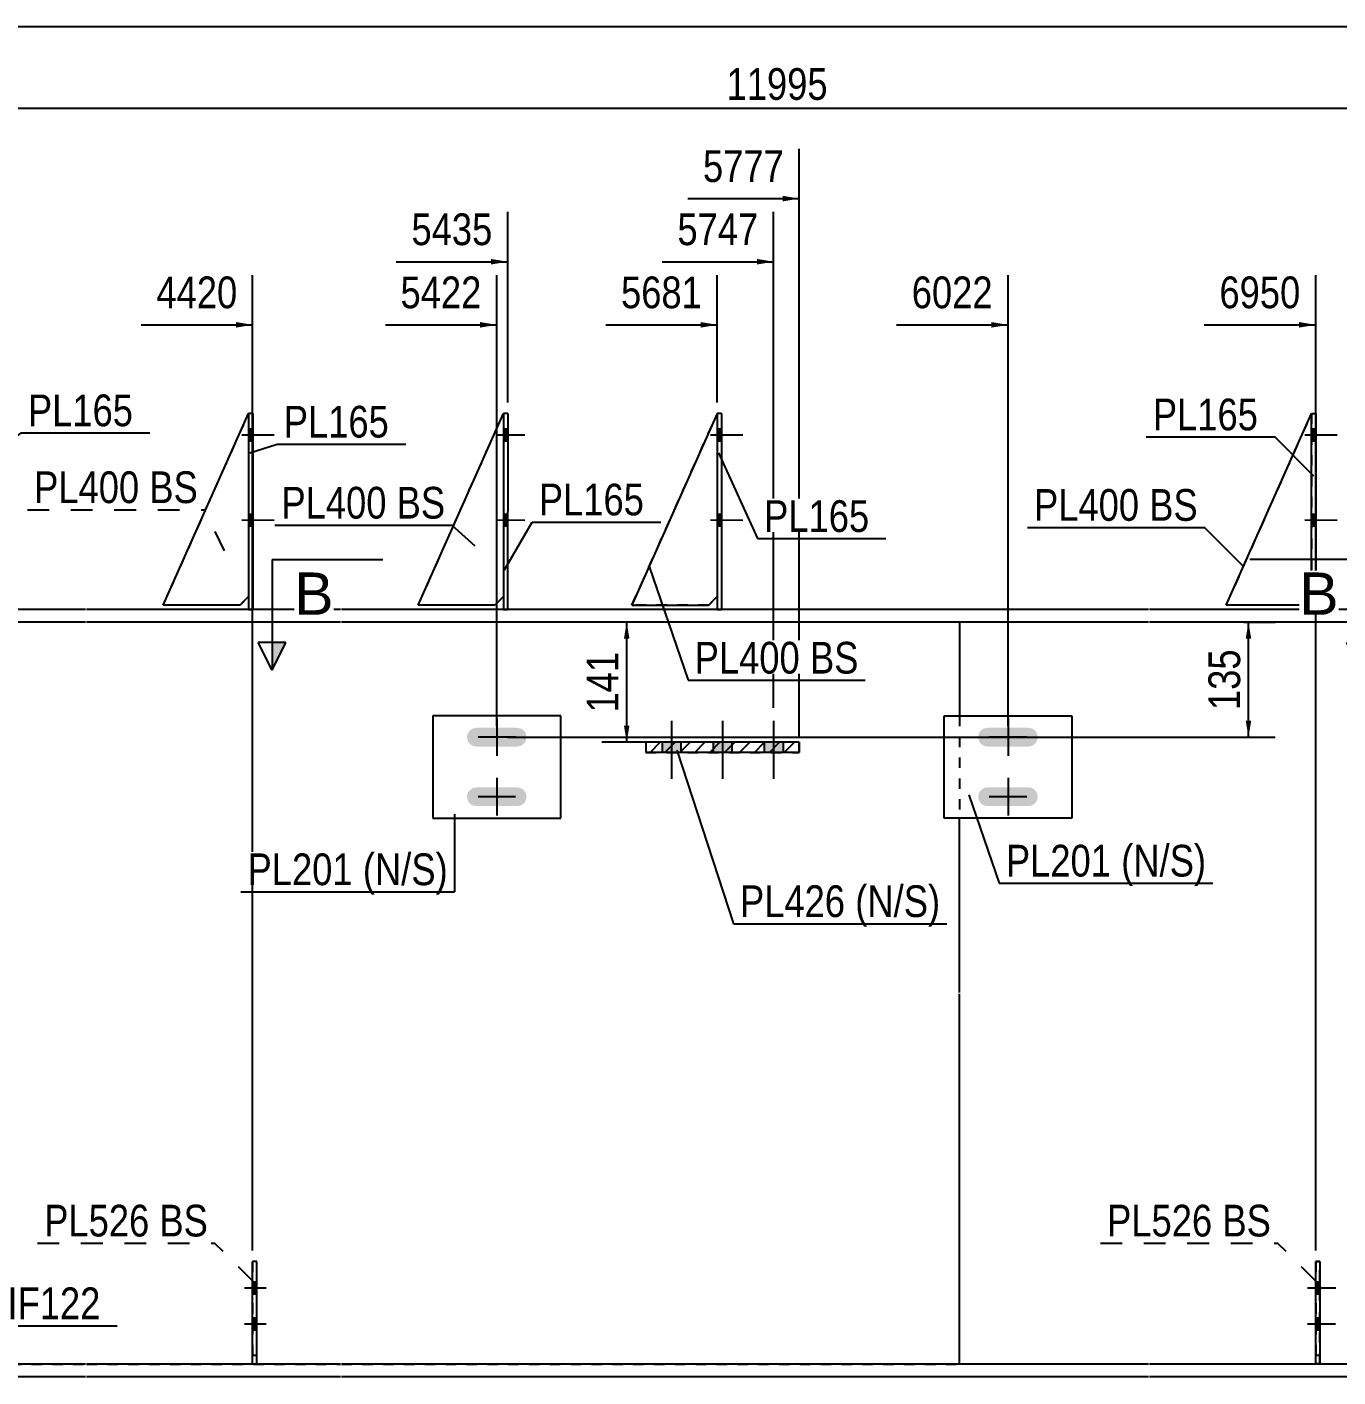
# Model space of a CAD drawing. Header units: millimetres. Extents: x 2 to 405, y 5 to 282.
# Drawn here: x 132.4 to 250.7, y 160.1 to 282 of the extents above; entities that cross this region are included whole.
import ezdxf

# ---------------------------------------------------------------- set-up
doc = ezdxf.new("R2010")
doc.units = ezdxf.units.MM
doc.linetypes.add('DXK_LINE_DOT1', pattern=[1.8814, 0.9407, -0.9407])
doc.linetypes.add('DXK_LINE_DOT2', pattern=[3.9198, 1.9599, -1.9599])
doc.styles.add('Arial', font='ARIAL.TTF', dxfattribs={"height": 0.2})
doc.styles.add('Arial Narrow', font='ARIALN.TTF', dxfattribs={"height": 0.2})

# ---------------------------------------------------------------- blocks, each defined once
blk = doc.blocks.new('Unknown-623472925-1210')
at = {"color": 5, "linetype": 'Continuous'}
blk.add_line((405, 282), (5, 282), dxfattribs=at)
blk = doc.blocks.new('Part-623472925-1755 - 1485')
at = {"color": 2, "linetype": 'Continuous'}
for p, q in [((144.68, 229.78), (152.38, 247.09)), ((152.38, 230.55), (151.61, 229.78)), ((151.61, 229.78), (144.68, 229.78))]:
    blk.add_line(p, q, dxfattribs=at)
at = {"color": 7, "linetype": 'DXK_LINE_DOT1'}
blk.add_line((152.38, 247.09), (152.38, 230.55), dxfattribs=at)
blk = doc.blocks.new('Part-623472925-1775 - 1485')
at = {"color": 2, "linetype": 'Continuous'}
for p, q in [((248.35, 229.4), (248.36, 247.09)), ((248.36, 247.09), (248.74, 247.09)), ((248.74, 247.09), (248.74, 229.4))]:
    blk.add_line(p, q, dxfattribs=at)
at = {"color": 7, "linetype": 'DXK_LINE_DOT1'}
blk.add_line((248.74, 229.4), (248.35, 229.4), dxfattribs=at)
blk = doc.blocks.new('Part-623472925-1514 - 1485')
at = {"color": 2, "linetype": 'Continuous'}
for p, q in [((137.66, 229.4), (117.56, 229.4)), ((117.56, 228.24), (117.56, 229.4)), ((160.67, 229.4), (137.76, 229.4)), ((233.64, 229.4), (160.77, 229.4)), ((256.65, 229.4), (233.74, 229.4)), ((279.48, 229.4), (256.75, 229.4)), ((286.51, 229.4), (279.58, 229.4)), ((286.51, 229.4), (286.51, 228.24)), ((137.66, 228.24), (117.56, 228.24)), ((160.67, 228.24), (137.76, 228.24)), ((233.64, 228.24), (160.77, 228.24)), ((256.65, 228.24), (233.74, 228.24)), ((279.48, 228.24), (256.75, 228.24)), ((286.51, 228.24), (279.58, 228.24))]:
    blk.add_line(p, q, dxfattribs=at)
blk = doc.blocks.new('Bolt-623472925-1618 - 1485')
at = {"linetype": 'Continuous'}
for points in [[(153.13, 167.57), (153.13, 168.65), (152.75, 168.65), (152.75, 167.57)], [(153.13, 164.34), (153.13, 165.41), (152.75, 165.41), (152.75, 164.34)]]:
    blk.add_hatch(color=3, dxfattribs=at).paths.add_polyline_path(points)
at = {"color": 3, "linetype": 'Continuous'}
for p, q in [((152.75, 168.65), (153.13, 168.65)), ((152.13, 168.11), (153.13, 168.11)), ((152.75, 167.57), (153.13, 167.57)), ((152.13, 164.87), (153.13, 164.87)), ((152.75, 165.41), (153.13, 165.41)), ((152.75, 164.34), (153.13, 164.34))]:
    blk.add_line(p, q, dxfattribs=at)
blk = doc.blocks.new('Part-623472925-1750 - 1485')
at = {"color": 2, "linetype": 'Continuous'}
for p, q in [((152.75, 161.26), (152.75, 170.49)), ((153.13, 170.49), (152.75, 170.49)), ((153.13, 161.26), (153.13, 170.49)), ((152.75, 161.26), (153.13, 161.26))]:
    blk.add_line(p, q, dxfattribs=at)
at = {"color": 7, "linetype": 'DXK_LINE_DOT1'}
blk.add_line((152.75, 162.03), (153.13, 162.03), dxfattribs=at)
blk = doc.blocks.new('Part-623472925-1558 - 1485')
at = {"color": 7, "linetype": 'DXK_LINE_DOT1'}
for p, q in [((62.39, 228.24), (43.93, 228.24)), ((43.93, 228.24), (43.93, 194.78)), ((85.22, 228.24), (62.49, 228.24)), ((108.23, 228.24), (85.32, 228.24)), ((137.66, 228.24), (108.33, 228.24)), ((160.67, 228.24), (137.76, 228.24)), ((216.56, 228.24), (160.77, 228.24)), ((216.56, 219.78), (216.56, 210.55)), ((43.93, 194.68), (43.93, 161.22)), ((43.93, 161.22), (62.39, 161.22)), ((62.49, 161.22), (85.22, 161.22)), ((85.32, 161.22), (108.23, 161.22)), ((108.33, 161.22), (137.66, 161.22)), ((137.76, 161.22), (160.67, 161.22)), ((160.77, 161.22), (216.56, 161.22))]:
    blk.add_line(p, q, dxfattribs=at)
at = {"color": 2, "linetype": 'Continuous'}
for p, q in [((216.56, 228.24), (216.56, 219.78)), ((216.56, 194.78), (216.56, 210.55)), ((216.56, 161.22), (216.56, 194.68))]:
    blk.add_line(p, q, dxfattribs=at)
blk = doc.blocks.new('Bolt-623472925-1612 - 1485')
at = {"linetype": 'Continuous'}
for points in [[(152.76, 244.63), (152.76, 245.71), (152.38, 245.71), (152.38, 244.63)], [(152.76, 244.63), (152.76, 245.71), (152.38, 245.71), (152.38, 244.63)], [(152.76, 244.63), (152.76, 245.71), (152.38, 245.71), (152.38, 244.63)], [(152.76, 236.94), (152.76, 238.01), (152.38, 238.01), (152.38, 236.94)], [(152.76, 236.94), (152.76, 238.01), (152.38, 238.01), (152.38, 236.94)], [(152.76, 236.94), (152.76, 238.01), (152.38, 238.01), (152.38, 236.94)]]:
    blk.add_hatch(color=3, dxfattribs=at).paths.add_polyline_path(points)
at = {"color": 3, "linetype": 'Continuous'}
for p, q in [((151.76, 245.17), (154.69, 245.17)), ((151.76, 245.17), (154.69, 245.17)), ((151.76, 245.17), (154.69, 245.17)), ((152.38, 245.71), (152.76, 245.71)), ((152.38, 245.71), (152.76, 245.71)), ((152.38, 245.71), (152.76, 245.71)), ((152.38, 244.63), (152.76, 244.63)), ((152.38, 244.63), (152.76, 244.63)), ((152.38, 244.63), (152.76, 244.63)), ((152.38, 238.01), (152.76, 238.01)), ((152.38, 238.01), (152.76, 238.01)), ((152.38, 238.01), (152.76, 238.01)), ((151.76, 237.48), (154.68, 237.47)), ((151.76, 237.48), (154.68, 237.47)), ((151.76, 237.48), (154.68, 237.47)), ((152.38, 236.94), (152.76, 236.94)), ((152.38, 236.94), (152.76, 236.94)), ((152.38, 236.94), (152.76, 236.94))]:
    blk.add_line(p, q, dxfattribs=at)
blk = doc.blocks.new('Part-623472925-9777 - 1485')
at = {"color": 2, "linetype": 'Continuous'}
for p, q in [((167.7, 229.78), (175.39, 247.09)), ((175.39, 230.55), (174.62, 229.78)), ((174.62, 229.78), (167.7, 229.78))]:
    blk.add_line(p, q, dxfattribs=at)
at = {"color": 7, "linetype": 'DXK_LINE_DOT1'}
blk.add_line((175.39, 247.09), (175.39, 230.55), dxfattribs=at)
blk = doc.blocks.new('Bolt-623472925-1623 - 1485')
at = {"linetype": 'Continuous'}
for points in [[(248.74, 244.63), (248.74, 245.71), (248.36, 245.71), (248.36, 244.63)], [(248.74, 244.63), (248.74, 245.71), (248.36, 245.71), (248.36, 244.63)], [(248.74, 244.63), (248.74, 245.71), (248.36, 245.71), (248.36, 244.63)], [(248.74, 236.94), (248.74, 238.01), (248.35, 238.01), (248.35, 236.94)], [(248.74, 236.94), (248.74, 238.01), (248.35, 238.01), (248.35, 236.94)], [(248.74, 236.94), (248.74, 238.01), (248.35, 238.01), (248.35, 236.94)]]:
    blk.add_hatch(color=3, dxfattribs=at).paths.add_polyline_path(points)
at = {"color": 3, "linetype": 'Continuous'}
for p, q in [((247.74, 245.17), (250.66, 245.17)), ((247.74, 245.17), (250.66, 245.17)), ((247.74, 245.17), (250.66, 245.17)), ((248.36, 245.71), (248.74, 245.71)), ((248.36, 245.71), (248.74, 245.71)), ((248.36, 245.71), (248.74, 245.71)), ((248.36, 244.63), (248.74, 244.63)), ((248.36, 244.63), (248.74, 244.63)), ((248.36, 244.63), (248.74, 244.63)), ((248.35, 238.01), (248.74, 238.01)), ((248.35, 238.01), (248.74, 238.01)), ((248.35, 238.01), (248.74, 238.01)), ((247.74, 237.48), (250.66, 237.47)), ((247.74, 237.48), (250.66, 237.47)), ((247.74, 237.48), (250.66, 237.47)), ((248.35, 236.94), (248.74, 236.94)), ((248.35, 236.94), (248.74, 236.94)), ((248.35, 236.94), (248.74, 236.94))]:
    blk.add_line(p, q, dxfattribs=at)
blk = doc.blocks.new('Bolt-623472925-1631 - 1485')
at = {"linetype": 'Continuous'}
for points in [[(172.35, 218.46), (172.16, 218.18), (172.1, 217.86), (172.16, 217.53), (172.35, 217.26), (172.62, 217.08), (172.95, 217.01), (176.64, 217.01), (176.96, 217.08), (177.24, 217.26), (177.42, 217.53), (177.48, 217.86), (177.42, 218.18), (177.24, 218.46), (176.96, 218.64), (176.64, 218.7), (172.95, 218.7), (172.62, 218.64)], [(172.35, 213.07), (172.16, 212.8), (172.1, 212.47), (172.16, 212.15), (172.35, 211.87), (172.62, 211.69), (172.95, 211.63), (176.64, 211.63), (176.96, 211.69), (177.24, 211.87), (177.42, 212.15), (177.48, 212.47), (177.42, 212.8), (177.24, 213.07), (176.96, 213.25), (176.64, 213.32), (172.95, 213.32), (172.62, 213.25)]]:
    blk.add_hatch(color=3, dxfattribs=at).paths.add_polyline_path(points)
at = {"color": 3, "linetype": 'Continuous'}
for p, q in [((174.79, 219.55), (174.79, 216.17)), ((176.48, 217.86), (173.1, 217.86)), ((174.79, 214.17), (174.79, 210.78)), ((176.48, 212.47), (173.1, 212.47))]:
    blk.add_line(p, q, dxfattribs=at)
blk = doc.blocks.new('Bolt-623472925-1632 - 1485')
at = {"linetype": 'Continuous'}
for points in [[(218.5, 218.46), (218.32, 218.18), (218.25, 217.86), (218.32, 217.53), (218.5, 217.26), (218.78, 217.08), (219.1, 217.01), (222.79, 217.01), (223.12, 217.08), (223.39, 217.26), (223.57, 217.53), (223.64, 217.86), (223.57, 218.18), (223.39, 218.46), (223.12, 218.64), (222.79, 218.7), (219.1, 218.7), (218.78, 218.64)], [(218.5, 213.07), (218.32, 212.8), (218.25, 212.47), (218.32, 212.15), (218.5, 211.87), (218.78, 211.69), (219.1, 211.63), (222.79, 211.63), (223.12, 211.69), (223.39, 211.87), (223.57, 212.15), (223.64, 212.47), (223.57, 212.8), (223.39, 213.07), (223.12, 213.26), (222.79, 213.32), (219.1, 213.32), (218.78, 213.26)]]:
    blk.add_hatch(color=3, dxfattribs=at).paths.add_polyline_path(points)
at = {"color": 3, "linetype": 'Continuous'}
for p, q in [((220.95, 219.55), (220.95, 216.17)), ((222.64, 217.86), (219.25, 217.86)), ((220.95, 214.17), (220.95, 210.78)), ((222.64, 212.47), (219.25, 212.47))]:
    blk.add_line(p, q, dxfattribs=at)
blk = doc.blocks.new('Part-623472925-1765 - 1485')
at = {"color": 2, "linetype": 'Continuous'}
for p, q in [((248.73, 161.26), (248.73, 170.49)), ((248.73, 170.49), (249.11, 170.49)), ((249.11, 170.49), (249.11, 161.26)), ((249.11, 161.26), (248.73, 161.26))]:
    blk.add_line(p, q, dxfattribs=at)
at = {"color": 7, "linetype": 'DXK_LINE_DOT1'}
blk.add_line((248.73, 162.03), (249.11, 162.03), dxfattribs=at)
blk = doc.blocks.new('Part-623472925-1822 - 1485')
at = {"color": 2, "linetype": 'Continuous'}
for p, q in [((180.56, 219.78), (169.02, 219.78)), ((169.02, 219.78), (169.02, 210.55)), ((180.56, 210.55), (180.56, 219.78)), ((169.02, 210.55), (180.56, 210.55))]:
    blk.add_line(p, q, dxfattribs=at)
blk = doc.blocks.new('Part-623472925-1637 - 1485')
at = {"color": 2, "linetype": 'Continuous'}
for p, q in [((216.56, 228.24), (216.56, 219.78)), ((216.56, 194.78), (216.56, 210.55)), ((216.56, 161.22), (216.56, 194.68))]:
    blk.add_line(p, q, dxfattribs=at)
at = {"color": 7, "linetype": 'DXK_LINE_DOT1'}
for p, q in [((233.64, 228.24), (216.56, 228.24)), ((256.65, 228.24), (233.74, 228.24)), ((279.48, 228.24), (256.75, 228.24)), ((293.43, 228.24), (279.58, 228.24)), ((316.44, 228.24), (293.53, 228.24)), ((339.27, 228.24), (316.54, 228.24)), ((356.3, 228.24), (339.37, 228.24)), ((356.3, 228.24), (356.3, 194.78)), ((356.3, 194.68), (356.3, 161.22)), ((233.64, 161.22), (216.56, 161.22)), ((256.65, 161.22), (233.74, 161.22)), ((279.48, 161.22), (256.75, 161.22)), ((293.43, 161.22), (279.58, 161.22)), ((316.44, 161.22), (293.53, 161.22)), ((339.27, 161.22), (316.54, 161.22)), ((356.3, 161.22), (339.37, 161.22))]:
    blk.add_line(p, q, dxfattribs=at)
blk = doc.blocks.new('Part-623472925-1703 - 1485')
at = {"color": 2, "linetype": 'Continuous'}
for p, q in [((152.38, 247.09), (152.37, 229.4)), ((152.76, 247.09), (152.38, 247.09)), ((152.76, 247.09), (152.76, 229.4))]:
    blk.add_line(p, q, dxfattribs=at)
at = {"color": 7, "linetype": 'DXK_LINE_DOT1'}
blk.add_line((152.37, 229.4), (152.76, 229.4), dxfattribs=at)
blk = doc.blocks.new('Part-623472925-1713 - 1485')
at = {"color": 2, "linetype": 'Continuous'}
for p, q in [((195.08, 247.09), (194.7, 247.09)), ((194.7, 247.09), (194.7, 229.4)), ((195.08, 247.09), (195.08, 229.4))]:
    blk.add_line(p, q, dxfattribs=at)
at = {"color": 7, "linetype": 'DXK_LINE_DOT1'}
blk.add_line((194.7, 229.4), (195.08, 229.4), dxfattribs=at)
blk = doc.blocks.new('Part-623472925-1770 - 1485')
at = {"color": 2, "linetype": 'Continuous'}
for p, q in [((240.66, 229.78), (248.36, 247.09)), ((248.35, 230.55), (247.58, 229.78)), ((247.58, 229.78), (240.66, 229.78))]:
    blk.add_line(p, q, dxfattribs=at)
at = {"color": 7, "linetype": 'DXK_LINE_DOT1'}
blk.add_line((248.36, 247.09), (248.35, 230.55), dxfattribs=at)
blk = doc.blocks.new('Part-623472925-1827 - 1485')
at = {"color": 2, "linetype": 'Continuous'}
for p, q in [((215.18, 210.55), (215.18, 219.78)), ((215.18, 219.78), (226.71, 219.78)), ((226.71, 219.78), (226.71, 210.55)), ((226.71, 210.55), (215.18, 210.55))]:
    blk.add_line(p, q, dxfattribs=at)
blk = doc.blocks.new('Part-623472925-8807 - 1485')
at = {"color": 7, "linetype": 'DXK_LINE_DOT1'}
for p, q in [((187, 229.78), (194.7, 247.09)), ((194.7, 230.55), (193.93, 229.78)), ((193.93, 229.78), (187, 229.78))]:
    blk.add_line(p, q, dxfattribs=at)
blk = doc.blocks.new('Part-623472925-1973 - 1485')
at = {"color": 2, "linetype": 'Continuous'}
for p, q in [((137.66, 161.22), (115.25, 161.22)), ((115.25, 161.22), (115.25, 160.07)), ((160.67, 161.22), (137.76, 161.22)), ((233.64, 161.22), (160.77, 161.22)), ((256.65, 161.22), (233.74, 161.22)), ((279.48, 161.22), (256.75, 161.22)), ((286.51, 161.22), (279.58, 161.22)), ((286.51, 161.22), (286.51, 160.07)), ((137.66, 160.07), (115.25, 160.07)), ((160.67, 160.07), (137.76, 160.07)), ((233.64, 160.07), (160.77, 160.07)), ((256.65, 160.07), (233.74, 160.07)), ((279.48, 160.07), (256.75, 160.07)), ((286.51, 160.07), (279.58, 160.07))]:
    blk.add_line(p, q, dxfattribs=at)
blk = doc.blocks.new('Part-623472925-5844 - 1485')
at = {"color": 2, "linetype": 'Continuous'}
for p, q in [((194.7, 247.09), (187, 229.78)), ((193.93, 229.78), (194.7, 230.55)), ((187, 229.78), (193.93, 229.78))]:
    blk.add_line(p, q, dxfattribs=at)
at = {"color": 7, "linetype": 'DXK_LINE_DOT1'}
blk.add_line((194.7, 247.09), (194.7, 230.55), dxfattribs=at)
blk = doc.blocks.new('Part-623472925-5845 - 1485')
at = {"color": 7, "linetype": 'DXK_LINE_DOT1'}
for p, q in [((248.73, 170.49), (248.73, 161.26)), ((249.11, 170.49), (248.73, 170.49)), ((249.11, 161.26), (249.11, 170.49)), ((248.73, 161.26), (249.11, 161.26))]:
    blk.add_line(p, q, dxfattribs=at)
blk = doc.blocks.new('Part-623472925-5854 - 1485')
at = {"color": 7, "linetype": 'DXK_LINE_DOT1'}
for p, q in [((152.75, 170.49), (152.75, 161.26)), ((153.13, 170.49), (152.75, 170.49)), ((153.13, 161.26), (153.13, 170.49)), ((152.75, 161.26), (153.13, 161.26))]:
    blk.add_line(p, q, dxfattribs=at)
blk = doc.blocks.new('Part-623472925-5865 - 1485')
at = {"color": 7, "linetype": 'DXK_LINE_DOT1'}
for p, q in [((144.68, 229.78), (152.38, 247.09)), ((152.38, 230.55), (151.61, 229.78)), ((151.61, 229.78), (144.68, 229.78))]:
    blk.add_line(p, q, dxfattribs=at)
blk = doc.blocks.new('Bolt-623472925-5878 - 1485')
at = {"linetype": 'Continuous'}
for points in [[(249.11, 167.57), (249.11, 168.65), (248.73, 168.65), (248.73, 167.57)], [(249.11, 164.34), (249.11, 165.41), (248.73, 165.41), (248.73, 164.34)]]:
    blk.add_hatch(color=3, dxfattribs=at).paths.add_polyline_path(points)
at = {"color": 3, "linetype": 'Continuous'}
for p, q in [((248.73, 168.65), (249.11, 168.65)), ((248, 168.11), (250.54, 168.11)), ((248.73, 167.57), (249.11, 167.57)), ((248, 164.87), (250.53, 164.87)), ((248.73, 165.41), (249.11, 165.41)), ((248.73, 164.34), (249.11, 164.34))]:
    blk.add_line(p, q, dxfattribs=at)
blk = doc.blocks.new('Bolt-623472925-5881 - 1485')
at = {"color": 3, "linetype": 'DXK_LINE_DOT2'}
for p, q in [((248.73, 168.65), (249.11, 168.65)), ((248, 168.11), (250.54, 168.11)), ((248.73, 167.57), (249.11, 167.57)), ((248, 164.87), (250.53, 164.87)), ((248.73, 165.41), (249.11, 165.41)), ((248.73, 164.34), (249.11, 164.34))]:
    blk.add_line(p, q, dxfattribs=at)
blk = doc.blocks.new('Bolt-623472925-5887 - 1485')
at = {"color": 3, "linetype": 'DXK_LINE_DOT2'}
for p, q in [((152.75, 168.65), (153.13, 168.65)), ((152.02, 168.11), (154.56, 168.11)), ((152.75, 167.57), (153.13, 167.57)), ((152.02, 164.87), (154.56, 164.87)), ((152.75, 165.41), (153.13, 165.41)), ((152.75, 164.34), (153.13, 164.34))]:
    blk.add_line(p, q, dxfattribs=at)
blk = doc.blocks.new('Part-623472925-8806 - 1485')
at = {"color": 7, "linetype": 'DXK_LINE_DOT1'}
for p, q in [((240.66, 229.78), (248.36, 247.09)), ((248.35, 230.55), (247.58, 229.78)), ((247.58, 229.78), (240.66, 229.78))]:
    blk.add_line(p, q, dxfattribs=at)
blk = doc.blocks.new('Bolt-623472925-8808 - 1485')
at = {"linetype": 'Continuous'}
for points in [[(195.08, 244.63), (195.08, 245.71), (194.7, 245.71), (194.7, 244.63)], [(195.08, 244.63), (195.08, 245.71), (194.7, 245.71), (194.7, 244.63)], [(195.08, 244.63), (195.08, 245.71), (194.7, 245.71), (194.7, 244.63)], [(195.08, 236.94), (195.08, 238.01), (194.7, 238.01), (194.7, 236.94)], [(195.08, 236.94), (195.08, 238.01), (194.7, 238.01), (194.7, 236.94)], [(195.08, 236.94), (195.08, 238.01), (194.7, 238.01), (194.7, 236.94)]]:
    blk.add_hatch(color=3, dxfattribs=at).paths.add_polyline_path(points)
at = {"color": 3, "linetype": 'Continuous'}
for p, q in [((194.08, 245.17), (197.01, 245.17)), ((194.08, 245.17), (197.01, 245.17)), ((194.08, 245.17), (197.01, 245.17)), ((194.7, 245.71), (195.08, 245.71)), ((194.7, 245.71), (195.08, 245.71)), ((194.7, 245.71), (195.08, 245.71)), ((194.7, 244.63), (195.08, 244.63)), ((194.7, 244.63), (195.08, 244.63)), ((194.7, 244.63), (195.08, 244.63)), ((194.7, 238.01), (195.08, 238.01)), ((194.7, 238.01), (195.08, 238.01)), ((194.7, 238.01), (195.08, 238.01)), ((194.08, 237.48), (197, 237.47)), ((194.08, 237.48), (197, 237.47)), ((194.08, 237.48), (197, 237.47)), ((194.7, 236.94), (195.08, 236.94)), ((194.7, 236.94), (195.08, 236.94)), ((194.7, 236.94), (195.08, 236.94))]:
    blk.add_line(p, q, dxfattribs=at)
blk = doc.blocks.new('Part-623472925-9775 - 1485')
at = {"linetype": 'Continuous'}
h = blk.add_hatch(dxfattribs=at)
h.set_pattern_fill('', scale=0.3, style=0, pattern_type=0)
h.set_pattern_definition([(45, (202.0988, 216.48), (-0.67352, 0.67352), [])])
h.paths.add_polyline_path([(188.25, 216.48), (202.1, 216.48), (202.1, 217.4), (188.25, 217.4)])
at = {"color": 7, "linetype": 'DXK_LINE_DOT1'}
for p, q in [((202.1, 217.4), (188.25, 217.4)), ((188.25, 217.4), (188.25, 216.48)), ((202.1, 216.48), (202.1, 217.4)), ((188.25, 216.48), (202.1, 216.48))]:
    blk.add_line(p, q, dxfattribs=at)
at = {"color": 2, "linetype": 'Continuous'}
for p, q in [((202.1, 217.4), (188.25, 217.4)), ((188.25, 217.4), (188.25, 216.48)), ((202.1, 217.4), (202.1, 216.48)), ((202.1, 216.48), (188.25, 216.48))]:
    blk.add_line(p, q, dxfattribs=at)
blk = doc.blocks.new('Part-623472925-9776 - 1485')
at = {"color": 2, "linetype": 'Continuous'}
for p, q in [((175.78, 247.09), (175.39, 247.09)), ((175.39, 247.09), (175.39, 229.4)), ((175.78, 247.09), (175.77, 229.4))]:
    blk.add_line(p, q, dxfattribs=at)
at = {"color": 7, "linetype": 'DXK_LINE_DOT1'}
blk.add_line((175.39, 229.4), (175.77, 229.4), dxfattribs=at)
blk = doc.blocks.new('Part-623472925-9778 - 1485')
at = {"color": 7, "linetype": 'DXK_LINE_DOT1'}
for p, q in [((167.7, 229.78), (175.39, 247.09)), ((175.39, 230.55), (174.62, 229.78)), ((174.62, 229.78), (167.7, 229.78))]:
    blk.add_line(p, q, dxfattribs=at)
blk = doc.blocks.new('Bolt-623472925-9779 - 1485')
at = {"linetype": 'Continuous'}
for points in [[(191.41, 217.4), (189.71, 217.4), (189.71, 216.48), (191.41, 216.48)], [(196.02, 217.4), (194.33, 217.4), (194.33, 216.48), (196.02, 216.48)], [(200.64, 217.4), (198.94, 217.4), (198.94, 216.48), (200.64, 216.48)]]:
    blk.add_hatch(color=3, dxfattribs=at).paths.add_polyline_path(points)
at = {"color": 3, "linetype": 'Continuous'}
for p, q in [((190.56, 219.33), (190.56, 214.1)), ((195.18, 219.33), (195.18, 214.1)), ((199.79, 219.33), (199.79, 214.1)), ((189.71, 217.4), (189.71, 216.48)), ((191.41, 217.4), (191.41, 216.48)), ((194.33, 217.4), (194.33, 216.48)), ((196.02, 217.4), (196.02, 216.48)), ((198.94, 217.4), (198.94, 216.48)), ((200.64, 217.4), (200.64, 216.48))]:
    blk.add_line(p, q, dxfattribs=at)
blk = doc.blocks.new('Bolt-623472925-9780 - 1485')
at = {"linetype": 'Continuous'}
for points in [[(175.77, 244.63), (175.77, 245.71), (175.39, 245.71), (175.39, 244.63)], [(175.77, 244.63), (175.77, 245.71), (175.39, 245.71), (175.39, 244.63)], [(175.77, 244.63), (175.77, 245.71), (175.39, 245.71), (175.39, 244.63)], [(175.77, 236.94), (175.77, 238.01), (175.39, 238.01), (175.39, 236.94)], [(175.77, 236.94), (175.77, 238.01), (175.39, 238.01), (175.39, 236.94)], [(175.77, 236.94), (175.77, 238.01), (175.39, 238.01), (175.39, 236.94)]]:
    blk.add_hatch(color=3, dxfattribs=at).paths.add_polyline_path(points)
at = {"color": 3, "linetype": 'Continuous'}
for p, q in [((174.77, 245.17), (177.31, 245.17)), ((174.77, 245.17), (177.31, 245.17)), ((174.77, 245.17), (177.31, 245.17)), ((175.39, 245.71), (175.77, 245.71)), ((175.39, 245.71), (175.77, 245.71)), ((175.39, 245.71), (175.77, 245.71)), ((175.39, 244.63), (175.77, 244.63)), ((175.39, 244.63), (175.77, 244.63)), ((175.39, 244.63), (175.77, 244.63)), ((175.39, 238.01), (175.77, 238.01)), ((175.39, 238.01), (175.77, 238.01)), ((175.39, 238.01), (175.77, 238.01)), ((174.77, 237.48), (177.31, 237.47)), ((174.77, 237.48), (177.31, 237.47)), ((174.77, 237.48), (177.31, 237.47)), ((175.39, 236.94), (175.77, 236.94)), ((175.39, 236.94), (175.77, 236.94)), ((175.39, 236.94), (175.77, 236.94))]:
    blk.add_line(p, q, dxfattribs=at)
blk = doc.blocks.new('StraightDimension-623472925-2242 - 1485')
at = {"color": 7, "linetype": 'Continuous'}
blk.add_line((42.39, 274.67), (357.84, 274.67), dxfattribs=at)
at = {"color": 0}
blk.add_wipeout([(205.28, 274.82), (205.28, 279.02), (194.94, 279.02), (194.94, 274.82)], dxfattribs=at)
at = {"color": 3, "style": 'Arial Narrow'}
blk.add_text('11995', height=2.863, dxfattribs=at).set_placement((195.54, 275.42))
blk = doc.blocks.new('StraightDimension-623472925-10463 - 1485')
at = {"linetype": 'Continuous'}
for points in [[(242.41, 226.74), (242.66, 228.24), (242.91, 226.74)], [(242.91, 219.36), (242.66, 217.86), (242.41, 219.36)]]:
    blk.add_hatch(color=7, dxfattribs=at).paths.add_polyline_path(points)
at = {"color": 7, "linetype": 'Continuous'}
for p, q in [((242.26, 228.24), (245.06, 228.24)), ((242.66, 217.86), (242.66, 228.24)), ((175.79, 217.86), (245.06, 217.86))]:
    blk.add_line(p, q, dxfattribs=at)
at = {"color": 0}
blk.add_wipeout([(242.51, 226.39), (238.31, 226.39), (238.31, 219.71), (242.51, 219.71)], dxfattribs=at)
at = {"color": 3, "style": 'Arial Narrow'}
blk.add_text('135', height=2.863, rotation=90.0002, dxfattribs=at).set_placement((241.91, 220.31))
blk = doc.blocks.new('StraightDimension-623472925-10482 - 1485')
at = {"linetype": 'Continuous'}
for points in [[(186.27, 226.74), (186.52, 228.24), (186.77, 226.74)], [(186.77, 218.9), (186.52, 217.4), (186.27, 218.9)]]:
    blk.add_hatch(color=7, dxfattribs=at).paths.add_polyline_path(points)
at = {"color": 7, "linetype": 'Continuous'}
for p, q in [((196.21, 228.24), (184.27, 228.24)), ((186.52, 217.4), (186.52, 228.24)), ((192.5, 217.4), (184.27, 217.4))]:
    blk.add_line(p, q, dxfattribs=at)
at = {"color": 0}
blk.add_wipeout([(186.37, 226.17), (182.17, 226.17), (182.17, 219.48), (186.37, 219.48)], dxfattribs=at)
at = {"color": 3, "style": 'Arial Narrow'}
blk.add_text('141', height=2.863, rotation=90.0002, dxfattribs=at).set_placement((185.77, 220.08))
blk = doc.blocks.new('StraightDimension-623472925-12814 - 1485')
at = {"linetype": 'Continuous'}
blk.add_hatch(color=7, dxfattribs=at).paths.add_polyline_path([(247.23, 255.35), (248.73, 255.1), (247.23, 254.85)])
at = {"color": 7, "linetype": 'Continuous'}
for p, q in [((248.73, 171.49), (248.73, 259.6)), ((238.67, 255.1), (248.73, 255.1))]:
    blk.add_line(p, q, dxfattribs=at)
at = {"color": 0}
blk.add_wipeout([(247.95, 256), (247.95, 260.2), (239.44, 260.2), (239.44, 256)], dxfattribs=at)
at = {"color": 3, "style": 'Arial Narrow'}
blk.add_text('6950', height=2.863, dxfattribs=at).set_placement((240.04, 256.6))
blk = doc.blocks.new('StraightDimension-623472925-12815 - 1485')
at = {"linetype": 'Continuous'}
blk.add_hatch(color=7, dxfattribs=at).paths.add_polyline_path([(219.45, 255.35), (220.95, 255.1), (219.45, 254.85)])
at = {"color": 7, "linetype": 'Continuous'}
for p, q in [((220.95, 218.86), (220.95, 259.6)), ((210.88, 255.1), (220.95, 255.1))]:
    blk.add_line(p, q, dxfattribs=at)
at = {"color": 0}
blk.add_wipeout([(220.17, 256), (220.17, 260.2), (211.66, 260.2), (211.66, 256)], dxfattribs=at)
at = {"color": 3, "style": 'Arial Narrow'}
blk.add_text('6022', height=2.863, dxfattribs=at).set_placement((212.26, 256.6))
blk = doc.blocks.new('StraightDimension-623472925-12816 - 1485')
at = {"linetype": 'Continuous'}
blk.add_hatch(color=7, dxfattribs=at).paths.add_polyline_path([(200.6, 266.75), (202.1, 266.5), (200.6, 266.25)])
at = {"color": 7, "linetype": 'Continuous'}
for p, q in [((202.1, 217.94), (202.1, 271)), ((192.04, 266.5), (202.1, 266.5))]:
    blk.add_line(p, q, dxfattribs=at)
at = {"color": 0}
blk.add_wipeout([(201.32, 267.4), (201.32, 271.6), (192.81, 271.6), (192.81, 267.4)], dxfattribs=at)
at = {"color": 3, "style": 'Arial Narrow'}
blk.add_text('5777', height=2.863, dxfattribs=at).set_placement((193.41, 268))
blk = doc.blocks.new('StraightDimension-623472925-12817 - 1485')
at = {"linetype": 'Continuous'}
blk.add_hatch(color=7, dxfattribs=at).paths.add_polyline_path([(198.29, 261.05), (199.79, 260.8), (198.29, 260.55)])
at = {"color": 7, "linetype": 'Continuous'}
for p, q in [((199.79, 220.52), (199.79, 265.3)), ((189.73, 260.8), (199.79, 260.8))]:
    blk.add_line(p, q, dxfattribs=at)
at = {"color": 0}
blk.add_wipeout([(199.02, 261.7), (199.02, 265.9), (190.5, 265.9), (190.5, 261.7)], dxfattribs=at)
at = {"color": 3, "style": 'Arial Narrow'}
blk.add_text('5747', height=2.863, dxfattribs=at).set_placement((191.1, 262.3))
blk = doc.blocks.new('StraightDimension-623472925-12818 - 1485')
at = {"linetype": 'Continuous'}
blk.add_hatch(color=7, dxfattribs=at).paths.add_polyline_path([(193.2, 255.35), (194.7, 255.1), (193.2, 254.85)])
at = {"color": 7, "linetype": 'Continuous'}
for p, q in [((194.7, 248.09), (194.7, 259.6)), ((184.64, 255.1), (194.7, 255.1))]:
    blk.add_line(p, q, dxfattribs=at)
at = {"color": 0}
blk.add_wipeout([(193.92, 256), (193.92, 260.2), (185.41, 260.2), (185.41, 256)], dxfattribs=at)
at = {"color": 3, "style": 'Arial Narrow'}
blk.add_text('5681', height=2.863, dxfattribs=at).set_placement((186.01, 256.6))
blk = doc.blocks.new('StraightDimension-623472925-12819 - 1485')
at = {"linetype": 'Continuous'}
blk.add_hatch(color=7, dxfattribs=at).paths.add_polyline_path([(174.28, 261.05), (175.78, 260.8), (174.28, 260.55)])
at = {"color": 7, "linetype": 'Continuous'}
for p, q in [((175.78, 248.09), (175.78, 265.3)), ((165.71, 260.8), (175.78, 260.8))]:
    blk.add_line(p, q, dxfattribs=at)
at = {"color": 0}
blk.add_wipeout([(175, 261.7), (175, 265.9), (166.49, 265.9), (166.49, 261.7)], dxfattribs=at)
at = {"color": 3, "style": 'Arial Narrow'}
blk.add_text('5435', height=2.863, dxfattribs=at).set_placement((167.09, 262.3))
blk = doc.blocks.new('StraightDimension-623472925-12820 - 1485')
at = {"linetype": 'Continuous'}
blk.add_hatch(color=7, dxfattribs=at).paths.add_polyline_path([(173.29, 255.35), (174.79, 255.1), (173.29, 254.85)])
at = {"color": 7, "linetype": 'Continuous'}
for p, q in [((174.79, 218.86), (174.79, 259.6)), ((164.73, 255.1), (174.79, 255.1))]:
    blk.add_line(p, q, dxfattribs=at)
at = {"color": 0}
blk.add_wipeout([(174.02, 256), (174.02, 260.2), (165.5, 260.2), (165.5, 256)], dxfattribs=at)
at = {"color": 3, "style": 'Arial Narrow'}
blk.add_text('5422', height=2.863, dxfattribs=at).set_placement((166.1, 256.6))
blk = doc.blocks.new('StraightDimension-623472925-12821 - 1485')
at = {"linetype": 'Continuous'}
blk.add_hatch(color=7, dxfattribs=at).paths.add_polyline_path([(151.25, 255.35), (152.75, 255.1), (151.25, 254.85)])
at = {"color": 7, "linetype": 'Continuous'}
for p, q in [((152.75, 171.49), (152.75, 259.6)), ((142.69, 255.1), (152.75, 255.1))]:
    blk.add_line(p, q, dxfattribs=at)
at = {"color": 0}
blk.add_wipeout([(151.97, 256), (151.97, 260.2), (143.46, 260.2), (143.46, 256)], dxfattribs=at)
at = {"color": 3, "style": 'Arial Narrow'}
blk.add_text('4420', height=2.863, dxfattribs=at).set_placement((144.06, 256.6))
blk = doc.blocks.new('Mark-623472925-1823 - 1485')
at = {"color": 0}
for points in [[(230.27, 205.27), (230.27, 208.27), (220.76, 208.27), (220.76, 205.27)], [(238.83, 205.27), (238.83, 208.27), (231.17, 208.27), (231.17, 205.27)]]:
    blk.add_wipeout(points, dxfattribs=at)
for points in [[(230.27, 205.27), (230.27, 208.27), (220.76, 208.27), (220.76, 205.27)], [(238.83, 205.27), (238.83, 208.27), (231.17, 208.27), (231.17, 205.27)]]:
    blk.add_wipeout(points, dxfattribs=at)
at = {"color": 7, "linetype": 'Continuous'}
for p, q in [((217.41, 212.65), (220.16, 204.67)), ((220.16, 204.67), (239.43, 204.67))]:
    blk.add_line(p, q, dxfattribs=at)
at = {"color": 3, "style": 'Arial Narrow'}
for s, p in [('PL201', (220.76, 205.27)), ('(N/', (231.17, 205.27)), ('S)', (235.55, 205.27))]:
    blk.add_text(s, height=2.863, dxfattribs=at).set_placement(p)
blk = doc.blocks.new('Mark-623472925-1818 - 1485')
at = {"color": 0}
for points in [[(161.8, 204.49), (161.8, 207.49), (152.29, 207.49), (152.29, 204.49)], [(170.36, 204.49), (170.36, 207.49), (162.7, 207.49), (162.7, 204.49)]]:
    blk.add_wipeout(points, dxfattribs=at)
for points in [[(161.8, 204.49), (161.8, 207.49), (152.29, 207.49), (152.29, 204.49)], [(170.36, 204.49), (170.36, 207.49), (162.7, 207.49), (162.7, 204.49)]]:
    blk.add_wipeout(points, dxfattribs=at)
at = {"color": 7, "linetype": 'Continuous'}
for p in [(170.96, 210.89), (151.69, 203.89)]:
    blk.add_line(p, (170.96, 203.89), dxfattribs=at)
at = {"color": 3, "style": 'Arial Narrow'}
for s, p in [('PL201', (152.29, 204.49)), ('(N/', (162.7, 204.49)), ('S)', (167.08, 204.49))]:
    blk.add_text(s, height=2.863, dxfattribs=at).set_placement(p)
blk = doc.blocks.new('Mark-623472925-1699 - 1485')
at = {"color": 0}
blk.add_wipeout([(165.07, 244.92), (165.07, 247.92), (155.56, 247.92), (155.56, 244.92)], dxfattribs=at)
blk.add_wipeout([(165.07, 244.92), (165.07, 247.92), (155.56, 247.92), (155.56, 244.92)], dxfattribs=at)
at = {"color": 7, "linetype": 'Continuous'}
for p, q in [((152.48, 243.53), (154.96, 244.32)), ((154.96, 244.32), (166.57, 244.32))]:
    blk.add_line(p, q, dxfattribs=at)
at = {"color": 3, "style": 'Arial Narrow'}
blk.add_text('PL165', height=2.863, dxfattribs=at).set_placement((155.56, 244.92))
blk = doc.blocks.new('Mark-623472925-1709 - 1485')
at = {"color": 0}
blk.add_wipeout([(208.43, 236.39), (208.43, 239.39), (198.93, 239.39), (198.93, 236.39)], dxfattribs=at)
blk.add_wipeout([(208.43, 236.39), (208.43, 239.39), (198.93, 239.39), (198.93, 236.39)], dxfattribs=at)
at = {"color": 7, "linetype": 'Continuous'}
for p, q in [((194.8, 243.53), (198.33, 235.79)), ((198.33, 235.79), (209.93, 235.79))]:
    blk.add_line(p, q, dxfattribs=at)
at = {"color": 3, "style": 'Arial Narrow'}
blk.add_text('PL165', height=2.863, dxfattribs=at).set_placement((198.93, 236.39))
blk = doc.blocks.new('Mark-623472925-1771 - 1485')
at = {"color": 7, "linetype": 'Continuous'}
blk.add_line((248.57, 241.43), (245.03, 244.97), dxfattribs=at)
at = {"color": 0}
blk.add_wipeout([(243.53, 245.57), (243.53, 248.57), (234.03, 248.57), (234.03, 245.57)], dxfattribs=at)
blk.add_wipeout([(243.53, 245.57), (243.53, 248.57), (234.03, 248.57), (234.03, 245.57)], dxfattribs=at)
at = {"color": 7, "linetype": 'Continuous'}
blk.add_line((233.43, 244.97), (245.03, 244.97), dxfattribs=at)
at = {"color": 3, "style": 'Arial Narrow'}
blk.add_text('PL165', height=2.863, dxfattribs=at).set_placement((234.03, 245.57))
blk = doc.blocks.new('Mark-623472925-1796 - 1485')
at = {"color": 0}
blk.add_wipeout([(141.96, 245.94), (141.96, 248.94), (132.46, 248.94), (132.46, 245.94)], dxfattribs=at)
blk.add_wipeout([(141.96, 245.94), (141.96, 248.94), (132.46, 248.94), (132.46, 245.94)], dxfattribs=at)
at = {"color": 7, "linetype": 'Continuous'}
for p, q in [((129.64, 243.53), (131.86, 245.34)), ((131.86, 245.34), (143.46, 245.34))]:
    blk.add_line(p, q, dxfattribs=at)
at = {"color": 3, "style": 'Arial Narrow'}
blk.add_text('PL165', height=2.863, dxfattribs=at).set_placement((132.46, 245.94))
blk = doc.blocks.new('MarkSet-623472925-7771 - 1485')
at = {"color": 0}
for points in [[(143.43, 172.76), (143.43, 175.76), (133.93, 175.76), (133.93, 172.76)], [(148.71, 172.76), (148.71, 175.76), (144.33, 175.76), (144.33, 172.76)]]:
    blk.add_wipeout(points, dxfattribs=at)
for points in [[(143.43, 172.76), (143.43, 175.76), (133.93, 175.76), (133.93, 172.76)], [(148.71, 172.76), (148.71, 175.76), (144.33, 175.76), (144.33, 172.76)]]:
    blk.add_wipeout(points, dxfattribs=at)
at = {"color": 7, "linetype": 'DXK_LINE_DOT2'}
for p in [(133.33, 172.16), (152.85, 168.62)]:
    blk.add_line(p, (149.31, 172.16), dxfattribs=at)
at = {"color": 3, "style": 'Arial Narrow'}
for s, p in [('PL526', (133.93, 172.76)), ('BS', (144.33, 172.76))]:
    blk.add_text(s, height=2.863, dxfattribs=at).set_placement(p)
blk = doc.blocks.new('Mark-623472925-9820 - 1485')
at = {"color": 0}
for points in [[(206.26, 201.61), (206.26, 204.61), (196.75, 204.61), (196.75, 201.61)], [(214.82, 201.61), (214.82, 204.61), (207.16, 204.61), (207.16, 201.61)]]:
    blk.add_wipeout(points, dxfattribs=at)
for points in [[(206.26, 201.61), (206.26, 204.61), (196.75, 204.61), (196.75, 201.61)], [(214.82, 201.61), (214.82, 204.61), (207.16, 204.61), (207.16, 201.61)]]:
    blk.add_wipeout(points, dxfattribs=at)
at = {"color": 7, "linetype": 'Continuous'}
for p, q in [((191.04, 216.69), (196.15, 201.01)), ((196.15, 201.01), (215.42, 201.01))]:
    blk.add_line(p, q, dxfattribs=at)
at = {"color": 3, "style": 'Arial Narrow'}
for s, p in [('PL426', (196.75, 201.61)), ('(N/', (207.16, 201.61)), ('S)', (211.54, 201.61))]:
    blk.add_text(s, height=2.863, dxfattribs=at).set_placement(p)
blk = doc.blocks.new('Mark-623472925-1969 - 1485')
at = {"color": 0}
blk.add_wipeout([(139.02, 165.29), (139.02, 168.29), (130.61, 168.29), (130.61, 165.29)], dxfattribs=at)
blk.add_wipeout([(139.02, 165.29), (139.02, 168.29), (130.61, 168.29), (130.61, 165.29)], dxfattribs=at)
at = {"color": 7, "linetype": 'Continuous'}
for p, q in [((126.48, 161.16), (130.01, 164.69)), ((130.01, 164.69), (140.52, 164.69))]:
    blk.add_line(p, q, dxfattribs=at)
at = {"color": 3, "style": 'Arial Narrow'}
blk.add_text('IF122', height=2.863, dxfattribs=at).set_placement((130.61, 165.29))
blk = doc.blocks.new('SectionMark-623472925-4647 - 1485')
at = {"linetype": 'Continuous'}
for points in [[(154.5, 226.41), (155.75, 226.41), (154.5, 223.91)], [(251.54, 226.41), (252.79, 226.41), (252.79, 223.91)]]:
    blk.add_hatch(color=30, dxfattribs=at).paths.add_polyline_path(points)
at = {"color": 30, "linetype": 'Continuous'}
for p, q in [((154.5, 233.91), (164.5, 233.91)), ((154.5, 233.91), (154.5, 223.91)), ((252.79, 233.91), (242.79, 233.91)), ((252.79, 233.91), (252.79, 223.91)), ((154.5, 223.91), (153.25, 226.41)), ((155.75, 226.41), (153.25, 226.41)), ((154.5, 223.91), (155.75, 226.41)), ((251.54, 226.41), (254.04, 226.41)), ((252.79, 223.91), (251.54, 226.41)), ((254.04, 226.41), (252.79, 223.91))]:
    blk.add_line(p, q, dxfattribs=at)
at = {"color": 0, "linetype": 'Continuous'}
for points in [[(160.05, 228.91), (160.05, 232.91), (156.5, 232.91), (156.5, 228.91)], [(250.79, 228.91), (250.79, 232.91), (247.24, 232.91), (247.24, 228.91)]]:
    blk.add_wipeout(points, dxfattribs=at)
at = {"color": 96, "linetype": 'Continuous', "style": 'Arial'}
for p in [(156.5, 228.91), (247.24, 228.91)]:
    blk.add_text('B', height=3.82, dxfattribs=at).set_placement(p)
blk = doc.blocks.new('MarkSet-623472925-7777 - 1485')
at = {"color": 0}
for points in [[(239.41, 172.76), (239.41, 175.76), (229.9, 175.76), (229.9, 172.76)], [(244.69, 172.76), (244.69, 175.76), (240.31, 175.76), (240.31, 172.76)]]:
    blk.add_wipeout(points, dxfattribs=at)
for points in [[(239.41, 172.76), (239.41, 175.76), (229.9, 175.76), (229.9, 172.76)], [(244.69, 172.76), (244.69, 175.76), (240.31, 175.76), (240.31, 172.76)]]:
    blk.add_wipeout(points, dxfattribs=at)
at = {"color": 7, "linetype": 'DXK_LINE_DOT2'}
for p in [(229.3, 172.16), (248.83, 168.62)]:
    blk.add_line(p, (245.29, 172.16), dxfattribs=at)
at = {"color": 3, "style": 'Arial Narrow'}
for s, p in [('PL526', (229.9, 172.76)), ('BS', (240.31, 172.76))]:
    blk.add_text(s, height=2.863, dxfattribs=at).set_placement(p)
blk = doc.blocks.new('MarkSet-623472925-8779 - 1485')
at = {"color": 0}
for points in [[(142.52, 239), (142.52, 242), (133.02, 242), (133.02, 239)], [(147.81, 239), (147.81, 242), (143.42, 242), (143.42, 239)]]:
    blk.add_wipeout(points, dxfattribs=at)
for points in [[(142.52, 239), (142.52, 242), (133.02, 242), (133.02, 239)], [(147.81, 239), (147.81, 242), (143.42, 242), (143.42, 239)]]:
    blk.add_wipeout(points, dxfattribs=at)
at = {"color": 7, "linetype": 'DXK_LINE_DOT2'}
for p in [(132.42, 238.4), (150.21, 234.68)]:
    blk.add_line(p, (148.41, 238.4), dxfattribs=at)
at = {"color": 3, "style": 'Arial Narrow'}
for s, p in [('PL400', (133.02, 239)), ('BS', (143.42, 239))]:
    blk.add_text(s, height=2.863, dxfattribs=at).set_placement(p)
blk = doc.blocks.new('MarkSet-623472925-9335 - 1485')
at = {"color": 0}
for points in [[(202.17, 223.6), (202.17, 226.6), (192.66, 226.6), (192.66, 223.6)], [(207.45, 223.6), (207.45, 226.6), (203.07, 226.6), (203.07, 223.6)]]:
    blk.add_wipeout(points, dxfattribs=at)
for points in [[(202.17, 223.6), (202.17, 226.6), (192.66, 226.6), (192.66, 223.6)], [(207.45, 223.6), (207.45, 226.6), (203.07, 226.6), (203.07, 223.6)]]:
    blk.add_wipeout(points, dxfattribs=at)
at = {"color": 7, "linetype": 'Continuous'}
for p, q in [((188.56, 233.27), (192.06, 223)), ((192.06, 223), (208.05, 223))]:
    blk.add_line(p, q, dxfattribs=at)
at = {"color": 3, "style": 'Arial Narrow'}
for s, p in [('PL400', (192.66, 223.6)), ('BS', (203.07, 223.6))]:
    blk.add_text(s, height=2.863, dxfattribs=at).set_placement(p)
blk = doc.blocks.new('MarkSet-623472925-9341 - 1485')
at = {"color": 0}
for points in [[(232.8, 237.4), (232.8, 240.4), (223.3, 240.4), (223.3, 237.4)], [(238.09, 237.4), (238.09, 240.4), (233.7, 240.4), (233.7, 237.4)]]:
    blk.add_wipeout(points, dxfattribs=at)
for points in [[(232.8, 237.4), (232.8, 240.4), (223.3, 240.4), (223.3, 237.4)], [(238.09, 237.4), (238.09, 240.4), (233.7, 240.4), (233.7, 237.4)]]:
    blk.add_wipeout(points, dxfattribs=at)
at = {"color": 7, "linetype": 'Continuous'}
for p in [(222.7, 236.8), (242.22, 233.27)]:
    blk.add_line(p, (238.69, 236.8), dxfattribs=at)
at = {"color": 3, "style": 'Arial Narrow'}
for s, p in [('PL400', (223.3, 237.4)), ('BS', (233.7, 237.4))]:
    blk.add_text(s, height=2.863, dxfattribs=at).set_placement(p)
blk = doc.blocks.new('MarkSet-623472925-9815 - 1485')
at = {"color": 0}
for points in [[(164.85, 237.6), (164.85, 240.6), (155.35, 240.6), (155.35, 237.6)], [(170.14, 237.6), (170.14, 240.6), (165.75, 240.6), (165.75, 237.6)]]:
    blk.add_wipeout(points, dxfattribs=at)
for points in [[(164.85, 237.6), (164.85, 240.6), (155.35, 240.6), (155.35, 237.6)], [(170.14, 237.6), (170.14, 240.6), (165.75, 240.6), (165.75, 237.6)]]:
    blk.add_wipeout(points, dxfattribs=at)
at = {"color": 7, "linetype": 'Continuous'}
for p in [(154.75, 237), (172.83, 235.1)]:
    blk.add_line(p, (170.74, 237), dxfattribs=at)
at = {"color": 3, "style": 'Arial Narrow'}
for s, p in [('PL400', (155.35, 237.6)), ('BS', (165.75, 237.6))]:
    blk.add_text(s, height=2.863, dxfattribs=at).set_placement(p)
blk = doc.blocks.new('Mark-623472925-9823 - 1485')
at = {"color": 0}
blk.add_wipeout([(188.09, 237.89), (188.09, 240.89), (178.59, 240.89), (178.59, 237.89)], dxfattribs=at)
blk.add_wipeout([(188.09, 237.89), (188.09, 240.89), (178.59, 240.89), (178.59, 237.89)], dxfattribs=at)
at = {"color": 7, "linetype": 'Continuous'}
for p, q in [((175.49, 232.96), (177.99, 237.29)), ((177.99, 237.29), (189.59, 237.29))]:
    blk.add_line(p, q, dxfattribs=at)
at = {"color": 3, "style": 'Arial Narrow'}
blk.add_text('PL165', height=2.863, dxfattribs=at).set_placement((178.59, 237.89))

msp = doc.modelspace()

# ---------------------------------------------------------------- block references
for name in ['Unknown-623472925-1210', 'Part-623472925-1755 - 1485', 'Part-623472925-5865 - 1485', 'Part-623472925-1703 - 1485', 'Part-623472925-9777 - 1485', 'Part-623472925-9778 - 1485', 'Part-623472925-9776 - 1485', 'Part-623472925-8807 - 1485', 'Part-623472925-5844 - 1485', 'Part-623472925-1713 - 1485', 'Part-623472925-1770 - 1485', 'Part-623472925-8806 - 1485', 'Part-623472925-1775 - 1485', 'Bolt-623472925-1612 - 1485', 'Bolt-623472925-9780 - 1485', 'Bolt-623472925-8808 - 1485', 'Bolt-623472925-1623 - 1485', 'Part-623472925-1514 - 1485', 'Part-623472925-1558 - 1485', 'Part-623472925-1637 - 1485', 'Part-623472925-1822 - 1485', 'Bolt-623472925-1631 - 1485', 'Part-623472925-1827 - 1485', 'Bolt-623472925-1632 - 1485', 'Bolt-623472925-9779 - 1485', 'Part-623472925-9775 - 1485', 'Part-623472925-1750 - 1485', 'Part-623472925-5854 - 1485', 'Part-623472925-1765 - 1485', 'Part-623472925-5845 - 1485', 'Bolt-623472925-5887 - 1485', 'Bolt-623472925-1618 - 1485', 'Bolt-623472925-5878 - 1485', 'Bolt-623472925-5881 - 1485', 'Part-623472925-1973 - 1485']:
    msp.add_blockref(name, (0, 0))

# ---------------------------------------------------------------- next in the draw order: block references
for name in ['StraightDimension-623472925-2242 - 1485', 'StraightDimension-623472925-10463 - 1485', 'Mark-623472925-9820 - 1485']:
    msp.add_blockref(name, (0, 0))

# ---------------------------------------------------------------- next in the draw order: block references
for name in ['StraightDimension-623472925-12819 - 1485', 'StraightDimension-623472925-12821 - 1485', 'StraightDimension-623472925-12815 - 1485', 'StraightDimension-623472925-12814 - 1485', 'StraightDimension-623472925-10482 - 1485']:
    msp.add_blockref(name, (0, 0))

# ---------------------------------------------------------------- next in the draw order: block references
for name in ['StraightDimension-623472925-12816 - 1485', 'StraightDimension-623472925-12820 - 1485', 'Mark-623472925-1796 - 1485', 'Mark-623472925-1771 - 1485', 'MarkSet-623472925-8779 - 1485', 'Mark-623472925-1823 - 1485', 'Mark-623472925-1818 - 1485', 'MarkSet-623472925-7771 - 1485', 'MarkSet-623472925-7777 - 1485']:
    msp.add_blockref(name, (0, 0))

# ---------------------------------------------------------------- next in the draw order: block references
for name in ['StraightDimension-623472925-12817 - 1485', 'Mark-623472925-1699 - 1485', 'MarkSet-623472925-9815 - 1485', 'Mark-623472925-1969 - 1485']:
    msp.add_blockref(name, (0, 0))

# ---------------------------------------------------------------- next in the draw order: block references
for name in ['StraightDimension-623472925-12818 - 1485', 'Mark-623472925-1709 - 1485', 'SectionMark-623472925-4647 - 1485']:
    msp.add_blockref(name, (0, 0))

# ---------------------------------------------------------------- next in the draw order: block references
for name in ['MarkSet-623472925-9341 - 1485', 'MarkSet-623472925-9335 - 1485']:
    msp.add_blockref(name, (0, 0))

# ---------------------------------------------------------------- next in the draw order: block references
msp.add_blockref('Mark-623472925-9823 - 1485', (0, 0))

doc.saveas('drawing.dxf')
